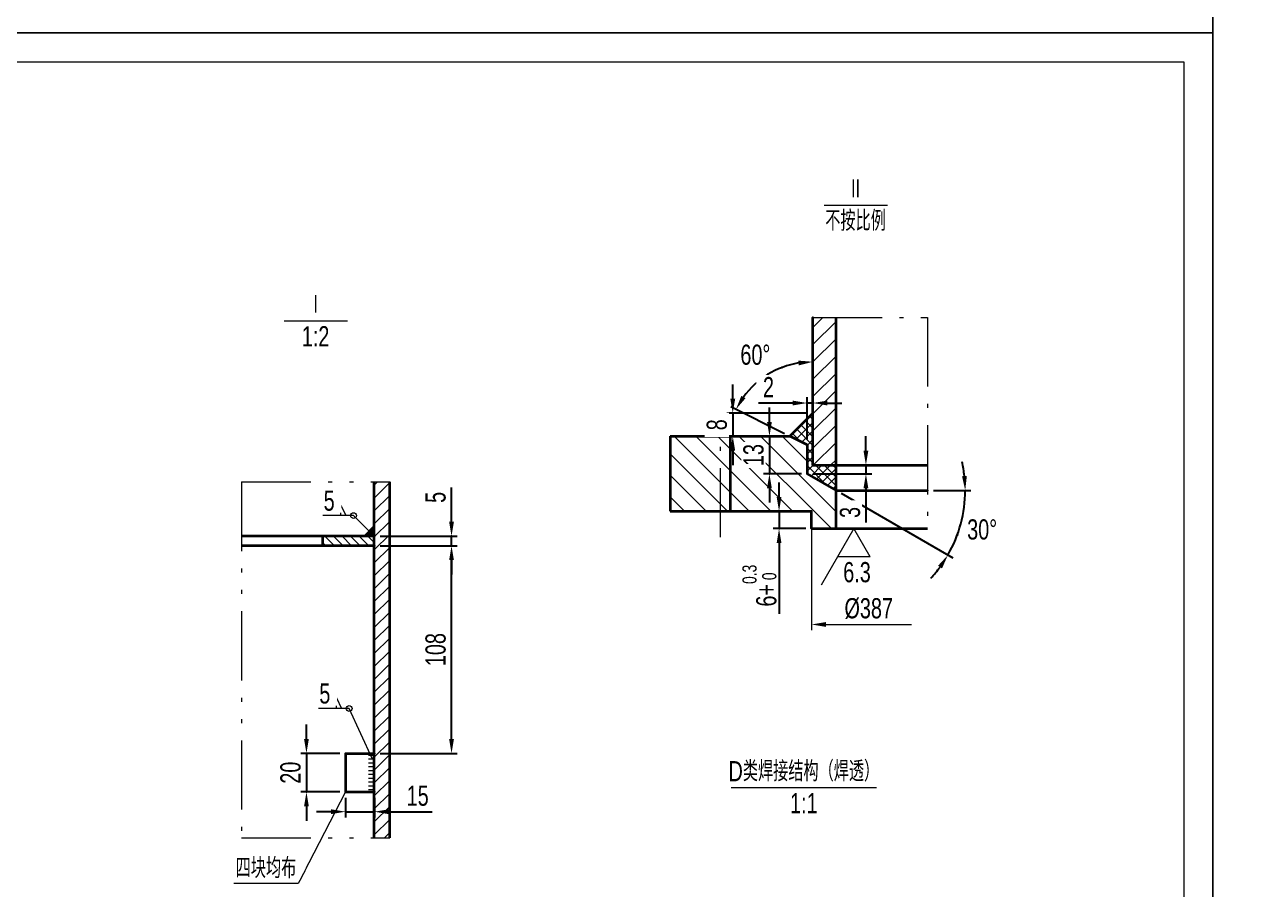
# Model space of a CAD drawing. Header units: millimetres. Extents: x -4980 to 60, y -60 to 3504.
# Drawn here: x -3695 to -2410, y 831 to 1731 of the extents above; entities that cross this region are included whole.
import ezdxf

# ---------------------------------------------------------------- set-up
doc = ezdxf.new("R2010")
doc.units = ezdxf.units.MM
doc.linetypes.add('ACAD_ISO10W100', pattern=[18.7, 12, -3, 0.7, -3])
doc.linetypes.add('ACAD_ISO12W100', pattern=[22.4, 12, -3, 0.7, -3, 0.7, -3])
for name, color, linetype, lineweight in [('中心线', 1, 'ACAD_ISO10W100', 18), ('中粗线', 4, 'Continuous', 35), ('双点划线', 3, 'ACAD_ISO12W100', 18), ('标注', 7, 'Continuous', 18), ('粗实线', 2, 'Continuous', 50), ('细实线', 7, 'Continuous', 18)]:
    doc.layers.add(name, color=color, linetype=linetype, lineweight=lineweight)
doc.styles.add('HGCAD', font='HGCAD.SHX', dxfattribs={"width": 0.75, "bigfont": 'HZTXT.SHX'})
doc.dimstyles.new('HGCAD$0', dxfattribs={"dimtxt": 3.5, "dimasz": 2.5, "dimexe": 1, "dimexo": 1, "dimgap": 1, "dimtad": 1, "dimdec": 1, "dimdsep": 46, "dimtxsty": 'HGCAD', "dimcen": 0, "dimadec": 1, "dimazin": 0, "dimtfac": 1, "dimtmove": 0, "dimatfit": 1, "dimfxl": 0, "dimarcsym": 0})
doc.dimstyles.new('HGCAD$2', dxfattribs={"dimtxt": 3.5, "dimasz": 2.5, "dimexe": 1, "dimexo": 1, "dimgap": 1, "dimtad": 2, "dimtih": 1, "dimdec": 1, "dimdsep": 46, "dimtxsty": 'HGCAD', "dimcen": 0, "dimadec": 0, "dimazin": 0, "dimtfac": 1, "dimtmove": 0, "dimatfit": 1, "dimfxl": 0, "dimarcsym": 0})

# ---------------------------------------------------------------- blocks, each defined once
blk = doc.blocks.new('HGCAD#HGTFTK~A2Z~HGCAD图框')
at = {"layer": '细实线', "color": 7}
blk.add_lwpolyline([(10, -10), (-410, -10), (-410, 584), (10, 584)], close=True, dxfattribs=at)
blk = doc.blocks.new('HGCAD#HGTFTK~A3H~HGCAD图框')
at = {"layer": '细实线', "color": 7}
blk.add_lwpolyline([(5, -5), (-415, -5), (-415, 292), (5, 292)], close=True, dxfattribs=at)
at = {"layer": '细实线', "color": 2}
blk.add_lwpolyline([(0, 0), (-390, 0), (-390, 287), (0, 287)], close=True, dxfattribs=at)
blk = doc.blocks.new('*D34')
at = {"color": 0, "ltscale": 6}
for p in [(-2877.1, 1224.5), (-2910.8, 1206.5), (-2877.1, 1206.5)]:
    blk.add_point(p, dxfattribs=at)
at = {"layer": '标注', "color": 0, "lineweight": -2, "ltscale": 6}
for p, q in [((-2910.8, 1239.5), (-2910.8, 1254.5)), ((-2883.1, 1224.5), (-2916.8, 1224.5)), ((-2910.8, 1224.5), (-2910.8, 1206.5)), ((-2883.1, 1206.5), (-2916.8, 1206.5)), ((-2910.8, 1191.5), (-2910.8, 1118))]:
    blk.add_line(p, q, dxfattribs=at)
at = {"layer": '标注', "color": 0, "ltscale": 6}
for points in [[(-2913.3, 1239.5), (-2908.3, 1239.5), (-2910.8, 1224.5)], [(-2913.3, 1191.5), (-2908.3, 1191.5), (-2910.8, 1206.5)]]:
    blk.add_solid(points, dxfattribs=at)
at = {"layer": '标注', "color": 0, "ltscale": 6, "insert": (-2931.1, 1147.2), "char_height": 21, "attachment_point": 5, "rotation": 90, "style": 'HGCAD', "bg_fill": 3, "box_fill_scale": 1.1, "bg_fill_color": 256, "bg_fill_true_color": 13158600, "bg_fill_transparency": 1532}
blk.add_mtext('6+{\\H0.7x;\\S0.3^  0;}', dxfattribs=at)
blk = doc.blocks.new('*D35')
at = {"color": 0, "ltscale": 6}
for p in [(-2875.6, 1326.5), (-2899.6, 1302.5)]:
    blk.add_point(p, dxfattribs=at)
at = {"layer": '标注', "color": 0, "lineweight": -2, "ltscale": 6}
for p, q in [((-2958.9, 1341.5), (-2958.9, 1356.5)), ((-2881.6, 1326.5), (-2964.9, 1326.5)), ((-2958.9, 1326.5), (-2958.9, 1302.5)), ((-2905.6, 1302.5), (-2964.9, 1302.5)), ((-2958.9, 1287.5), (-2958.9, 1272.5))]:
    blk.add_line(p, q, dxfattribs=at)
at = {"layer": '标注', "color": 0, "ltscale": 6}
for points in [[(-2961.4, 1341.5), (-2956.4, 1341.5), (-2958.9, 1326.5)], [(-2961.4, 1287.5), (-2956.4, 1287.5), (-2958.9, 1302.5)]]:
    blk.add_solid(points, dxfattribs=at)
at = {"layer": '标注', "color": 0, "ltscale": 6, "insert": (-2975.4, 1314.5), "char_height": 21, "attachment_point": 5, "rotation": 90, "style": 'HGCAD', "bg_fill": 3, "box_fill_scale": 1.1, "bg_fill_color": 256, "bg_fill_true_color": 13158600, "bg_fill_transparency": 207}
blk.add_mtext('8', dxfattribs=at)
at = {"color": 0, "ltscale": 6}
blk.add_point((-2958.9, 1302.5), dxfattribs=at)
blk = doc.blocks.new('*D36')
at = {"color": 0, "ltscale": 6}
for p in [(-2875.6, 1426.2), (-2907.9, 1374), (-2899.6, 1302.5), (-2881.6, 1293.5), (-2875.6, 1272.5)]:
    blk.add_point(p, dxfattribs=at)
at = {"layer": '标注', "color": 0, "lineweight": -2, "ltscale": 6}
blk.add_line((-2905, 1305.2), (-2961, 1333.2), dxfattribs=at)
blk.add_arc((-2875.6, 1290.5), 89.5, 99.615, 143.8199, dxfattribs=at)
at = {"layer": '标注', "color": 0, "ltscale": 6}
for points in [[(-2890.8, 1381.2), (-2890.3, 1376.2), (-2875.6, 1380)], [(-2945.7, 1342), (-2950, 1344.6), (-2955.6, 1330.5)]]:
    blk.add_solid(points, dxfattribs=at)
at = {"layer": '标注', "color": 0, "ltscale": 6, "insert": (-2935.4, 1387.2), "char_height": 21, "attachment_point": 5, "style": 'HGCAD', "bg_fill": 3, "box_fill_scale": 1.1, "bg_fill_color": 256, "bg_fill_true_color": 13158600, "bg_fill_transparency": 1402}
blk.add_mtext('60%%D', dxfattribs=at)
blk = doc.blocks.new('*D37')
at = {"color": 0, "ltscale": 6}
for p in [(-2881.6, 1263.5), (-2851.6, 1246.2), (-2851.6, 1246.2), (-2756.4, 1246.2), (-2725.4, 1200.2)]:
    blk.add_point(p, dxfattribs=at)
at = {"layer": '标注', "color": 0, "lineweight": -2, "ltscale": 6}
for p, q in [((-2846.4, 1243.2), (-2730.1, 1176)), ((-2750.4, 1246.2), (-2711.3, 1246.2))]:
    blk.add_line(p, q, dxfattribs=at)
for start, end in [(6.4024, 12.8049), (330, 0), (317.1951, 323.5976)]:
    blk.add_arc((-2851.6, 1246.2), 134.3, start, end, dxfattribs=at)
at = {"layer": '标注', "color": 0, "ltscale": 6}
for points in [[(-2715.6, 1261.3), (-2720.6, 1261), (-2717.3, 1246.2)], [(-2745.6, 1167.8), (-2741.4, 1165.1), (-2735.3, 1179)]]:
    blk.add_solid(points, dxfattribs=at)
at = {"layer": '标注', "color": 0, "ltscale": 6, "insert": (-2699.7, 1205.5), "char_height": 21, "attachment_point": 5, "style": 'HGCAD', "bg_fill": 3, "box_fill_scale": 1.1, "bg_fill_color": 256, "bg_fill_true_color": 13158600, "bg_fill_transparency": 1602}
blk.add_mtext('30°', dxfattribs=at)
blk = doc.blocks.new('*D38')
at = {"color": 0, "ltscale": 6}
for p in [(-2881.6, 1337.1), (-2881.6, 1293.5), (-2875.6, 1293.5)]:
    blk.add_point(p, dxfattribs=at)
at = {"layer": '标注', "color": 0, "lineweight": -2, "ltscale": 6}
for p, q in [((-2896.6, 1337.1), (-2932.1, 1337.1)), ((-2881.6, 1299.5), (-2881.6, 1343.1)), ((-2875.6, 1337.1), (-2881.6, 1337.1)), ((-2875.6, 1299.5), (-2875.6, 1343.1)), ((-2860.6, 1337.1), (-2845.6, 1337.1))]:
    blk.add_line(p, q, dxfattribs=at)
at = {"layer": '标注', "color": 0, "ltscale": 6}
for points in [[(-2896.6, 1339.6), (-2896.6, 1334.6), (-2881.6, 1337.1)], [(-2860.6, 1339.6), (-2860.6, 1334.6), (-2875.6, 1337.1)]]:
    blk.add_solid(points, dxfattribs=at)
at = {"layer": '标注', "color": 0, "ltscale": 6, "insert": (-2921.8, 1353.6), "char_height": 21, "attachment_point": 5, "style": 'HGCAD', "bg_fill": 3, "box_fill_scale": 1.1, "bg_fill_color": 256, "bg_fill_true_color": 13158600, "bg_fill_transparency": 1882}
blk.add_mtext('2', dxfattribs=at)
blk = doc.blocks.new('*D39')
at = {"color": 0, "ltscale": 6}
for p in [(-2875.6, 1272.5), (-2881.6, 1263.5), (-2820.5, 1263.5)]:
    blk.add_point(p, dxfattribs=at)
at = {"layer": '标注', "color": 0, "lineweight": -2, "ltscale": 6}
for p, q in [((-2820.5, 1287.5), (-2820.5, 1302.5)), ((-2869.6, 1272.5), (-2814.5, 1272.5)), ((-2820.5, 1272.5), (-2820.5, 1263.5)), ((-2875.6, 1263.5), (-2814.5, 1263.5)), ((-2820.5, 1248.5), (-2820.5, 1213))]:
    blk.add_line(p, q, dxfattribs=at)
at = {"layer": '标注', "color": 0, "ltscale": 6}
for points in [[(-2823, 1287.5), (-2818, 1287.5), (-2820.5, 1272.5)], [(-2823, 1248.5), (-2818, 1248.5), (-2820.5, 1263.5)]]:
    blk.add_solid(points, dxfattribs=at)
at = {"layer": '标注', "color": 0, "ltscale": 6, "insert": (-2837, 1223.3), "char_height": 21, "attachment_point": 5, "rotation": 90, "style": 'HGCAD', "bg_fill": 3, "box_fill_scale": 1.1, "bg_fill_color": 256, "bg_fill_true_color": 13158600, "bg_fill_transparency": 732}
blk.add_mtext('3', dxfattribs=at)
blk = doc.blocks.new('*D40')
at = {"color": 0, "ltscale": 6}
for p in [(-2899.6, 1302.5), (-2881.6, 1263.5)]:
    blk.add_point(p, dxfattribs=at)
at = {"layer": '标注', "color": 0, "lineweight": -2, "ltscale": 6}
for p, q in [((-2920.8, 1317.5), (-2920.8, 1332.5)), ((-2905.6, 1302.5), (-2926.8, 1302.5)), ((-2920.8, 1302.5), (-2920.8, 1263.5)), ((-2887.6, 1263.5), (-2926.8, 1263.5)), ((-2920.8, 1248.5), (-2920.8, 1233.5))]:
    blk.add_line(p, q, dxfattribs=at)
at = {"layer": '标注', "color": 0, "ltscale": 6}
for points in [[(-2923.3, 1317.5), (-2918.3, 1317.5), (-2920.8, 1302.5)], [(-2923.3, 1248.5), (-2918.3, 1248.5), (-2920.8, 1263.5)]]:
    blk.add_solid(points, dxfattribs=at)
at = {"layer": '标注', "color": 0, "ltscale": 6, "insert": (-2937.3, 1283), "char_height": 21, "attachment_point": 5, "rotation": 90, "style": 'HGCAD', "bg_fill": 3, "box_fill_scale": 1.1, "bg_fill_color": 256, "bg_fill_true_color": 13158600, "bg_fill_transparency": 1432}
blk.add_mtext('13', dxfattribs=at)
at = {"color": 0, "ltscale": 6}
blk.add_point((-2920.8, 1263.5), dxfattribs=at)
blk = doc.blocks.new('*D60')
at = {"color": 0, "ltscale": 6}
for p in [(-3361.4, 932.7), (-3331.4, 932.7), (-3331.4, 912.1)]:
    blk.add_point(p, dxfattribs=at)
at = {"layer": '标注', "color": 0, "lineweight": -2, "ltscale": 6}
for p, q in [((-3361.4, 926.7), (-3361.4, 906.1)), ((-3331.4, 926.7), (-3331.4, 906.1)), ((-3376.4, 912.1), (-3391.4, 912.1)), ((-3361.4, 912.1), (-3331.4, 912.1)), ((-3316.4, 912.1), (-3271.3, 912.1))]:
    blk.add_line(p, q, dxfattribs=at)
at = {"layer": '标注', "color": 0, "ltscale": 6}
for points in [[(-3376.4, 914.6), (-3376.4, 909.6), (-3361.4, 912.1)], [(-3316.4, 914.6), (-3316.4, 909.6), (-3331.4, 912.1)]]:
    blk.add_solid(points, dxfattribs=at)
at = {"layer": '标注', "color": 0, "ltscale": 6, "insert": (-3286.4, 928.6), "char_height": 21, "attachment_point": 5, "style": 'HGCAD', "bg_fill": 3, "box_fill_scale": 1.1, "bg_fill_color": 256, "bg_fill_true_color": 13158600, "bg_fill_transparency": 297}
blk.add_mtext('15', dxfattribs=at)
blk = doc.blocks.new('*D61')
at = {"color": 0, "ltscale": 6}
for p in [(-3361.4, 972.7), (-3402, 932.7), (-3361.4, 932.7)]:
    blk.add_point(p, dxfattribs=at)
at = {"layer": '标注', "color": 0, "lineweight": -2, "ltscale": 6}
for p, q in [((-3402, 987.7), (-3402, 1002.7)), ((-3367.4, 972.7), (-3408, 972.7)), ((-3402, 972.7), (-3402, 932.7)), ((-3367.4, 932.7), (-3408, 932.7)), ((-3402, 917.7), (-3402, 902.7))]:
    blk.add_line(p, q, dxfattribs=at)
at = {"layer": '标注', "color": 0, "ltscale": 6}
for points in [[(-3404.5, 987.7), (-3399.5, 987.7), (-3402, 972.7)], [(-3404.5, 917.7), (-3399.5, 917.7), (-3402, 932.7)]]:
    blk.add_solid(points, dxfattribs=at)
at = {"layer": '标注', "color": 0, "ltscale": 6, "insert": (-3418.5, 952.7), "char_height": 21, "attachment_point": 5, "rotation": 90, "style": 'HGCAD', "bg_fill": 3, "box_fill_scale": 1.1, "bg_fill_color": 256, "bg_fill_true_color": 13158600, "bg_fill_transparency": 1702}
blk.add_mtext('20', dxfattribs=at)
blk = doc.blocks.new('*D62')
at = {"color": 0, "ltscale": 6}
for p in [(-3331.4, 1188.7), (-3251.2, 1188.7), (-3331.4, 972.7)]:
    blk.add_point(p, dxfattribs=at)
at = {"layer": '标注', "color": 0, "lineweight": -2, "ltscale": 6}
for p, q in [((-3325.4, 1188.7), (-3245.2, 1188.7)), ((-3251.2, 987.7), (-3251.2, 1173.7)), ((-3325.4, 972.7), (-3245.2, 972.7))]:
    blk.add_line(p, q, dxfattribs=at)
at = {"layer": '标注', "color": 0, "ltscale": 6}
for points in [[(-3253.7, 1173.7), (-3248.7, 1173.7), (-3251.2, 1188.7)], [(-3253.7, 987.7), (-3248.7, 987.7), (-3251.2, 972.7)]]:
    blk.add_solid(points, dxfattribs=at)
at = {"layer": '标注', "color": 0, "ltscale": 6, "insert": (-3267.7, 1080.7), "char_height": 21, "attachment_point": 5, "rotation": 90, "style": 'HGCAD', "bg_fill": 3, "box_fill_scale": 1.1, "bg_fill_color": 256, "bg_fill_true_color": 13158600, "bg_fill_transparency": 2942}
blk.add_mtext('108', dxfattribs=at)
blk = doc.blocks.new('*D63')
at = {"color": 0, "ltscale": 6}
for p in [(-3331.4, 1198.7), (-3251.2, 1198.7), (-3331.4, 1188.7)]:
    blk.add_point(p, dxfattribs=at)
at = {"layer": '标注', "color": 0, "lineweight": -2, "ltscale": 6}
for p, q in [((-3251.2, 1213.7), (-3251.2, 1249.2)), ((-3325.4, 1198.7), (-3245.2, 1198.7)), ((-3251.2, 1188.7), (-3251.2, 1198.7)), ((-3325.4, 1188.7), (-3245.2, 1188.7)), ((-3251.2, 1173.7), (-3251.2, 1158.7))]:
    blk.add_line(p, q, dxfattribs=at)
at = {"layer": '标注', "color": 0, "ltscale": 6}
for points in [[(-3253.7, 1213.7), (-3248.7, 1213.7), (-3251.2, 1198.7)], [(-3253.7, 1173.7), (-3248.7, 1173.7), (-3251.2, 1188.7)]]:
    blk.add_solid(points, dxfattribs=at)
at = {"layer": '标注', "color": 0, "ltscale": 6, "insert": (-3267.7, 1239), "char_height": 21, "attachment_point": 5, "rotation": 90, "style": 'HGCAD', "bg_fill": 3, "box_fill_scale": 1.1, "bg_fill_color": 256, "bg_fill_true_color": 13158600, "bg_fill_transparency": 2942}
blk.add_mtext('5', dxfattribs=at)

msp = doc.modelspace()

# ---------------------------------------------------------------- hatches: boundary and pattern name
at = {"layer": '细实线', "ltscale": 6}
h = msp.add_hatch(dxfattribs=at)
h.set_pattern_fill('ANSI31', color=256, scale=4, style=0)
h.set_pattern_definition([(45, (-4980, -60), (-8.980256, 8.980256), [])])
h.paths.add_polyline_path([(-2851.6, 1426.2), (-2875.6, 1426.2), (-2875.6, 1272.5), (-2851.6, 1272.5)])
h = msp.add_hatch(dxfattribs=at)
h.set_pattern_fill('ANSI37', color=256, scale=2, style=0)
h.set_pattern_definition([(45, (-4980, -60), (-4.490128, 4.490128), []), (135, (-4980, -60), (-4.490128, -4.490128), [])])
h.paths.add_polyline_path([(-2899.6, 1302.5), (-2881.6, 1293.5), (-2881.6, 1263.5), (-2851.6, 1246.18), (-2851.6, 1272.5), (-2875.6, 1272.5), (-2875.6, 1326.5)])
h = msp.add_hatch(dxfattribs=at)
h.set_pattern_fill('ANSI31', color=256, scale=5, angle=90, style=0)
h.set_pattern_definition([(135, (-4980, -60), (-11.22532, -11.22532), [])])
h.paths.add_polyline_path([(-2971.6, 1224.5), (-2877.1, 1224.5), (-2877.1, 1206.5), (-2851.6, 1206.5), (-2851.6, 1246.18), (-2881.6, 1263.5), (-2881.6, 1293.5), (-2899.6, 1302.5), (-2971.6, 1302.5)])
h.paths.add_polyline_path([(-3024.1, 1224.5), (-2971.6, 1224.5), (-2971.6, 1302.5), (-3024.1, 1302.5)])
h = msp.add_hatch(dxfattribs=at)
h.set_pattern_fill('ANSI31', color=256, scale=3, style=0)
h.set_pattern_definition([(45, (-4980, -60), (-6.73519, 6.73519), [])])
h.paths.add_polyline_path([(-3315.44, 1255.09), (-3331.44, 1255.09), (-3331.44, 885.09), (-3315.44, 885.09)])
msp.add_hatch(color=256, dxfattribs=at).paths.add_polyline_path([(-3331.44, 1208.71), (-3341.44, 1198.71), (-3331.44, 1198.71)])
h = msp.add_hatch(dxfattribs=at)
h.set_pattern_fill('ANSI31', color=256, scale=2, angle=90, style=0)
h.set_pattern_definition([(135, (-4980, -60), (-4.490128, -4.490128), [])])
h.paths.add_polyline_path([(-3331.44, 1198.71), (-3385.44, 1198.71), (-3385.44, 1188.71), (-3331.44, 1188.71)])

# ---------------------------------------------------------------- linework, layer by layer
at = {"layer": '中心线', "ltscale": 6}
for p, q in [((-2875.6, 1426.2), (-2756.44, 1426.2)), ((-2756.44, 1426.2), (-2756.44, 1206.5)), ((-2971.6, 1197.5), (-2971.6, 1311.5))]:
    msp.add_line(p, q, dxfattribs=at)
at = {"layer": '中粗线', "ltscale": 6}
for p, q in [((-2875.6, 1272.5), (-2875.6, 1426.2)), ((-2851.6, 1206.5), (-2851.6, 1426.2)), ((-2899.6, 1302.5), (-2875.6, 1326.5)), ((-3024.1, 1302.5), (-2899.6, 1302.5)), ((-3024.1, 1302.5), (-3024.1, 1224.5)), ((-2961.1, 1224.5), (-2961.1, 1302.5)), ((-2881.6, 1293.5), (-2899.6, 1302.5)), ((-2881.6, 1293.5), (-2881.6, 1263.5)), ((-2875.6, 1272.5), (-2756.44, 1272.5)), ((-2881.6, 1263.5), (-2851.6, 1246.18)), ((-3331.44, 885.09), (-3331.44, 1255.09)), ((-3315.44, 885.09), (-3315.44, 1255.09)), ((-2851.6, 1246.18), (-2756.44, 1246.18)), ((-3024.1, 1224.5), (-2877.1, 1224.5)), ((-2877.1, 1206.5), (-2877.1, 1224.5)), ((-3331.44, 1208.71), (-3341.44, 1198.71)), ((-3331.44, 1198.71), (-3469.39, 1198.71)), ((-3385.44, 1198.71), (-3385.44, 1188.71)), ((-2877.1, 1206.5), (-2756.44, 1206.5)), ((-3331.44, 1188.71), (-3469.39, 1188.71)), ((-3361.44, 972.71), (-3331.44, 972.71)), ((-3361.44, 972.71), (-3361.44, 932.71)), ((-3361.44, 932.71), (-3331.44, 932.71))]:
    msp.add_line(p, q, dxfattribs=at)
at = {"layer": '双点划线', "ltscale": 6}
for p, q in [((-3469.39, 1255.09), (-3469.39, 885.09)), ((-3469.39, 1255.09), (-3315.44, 1255.09)), ((-3469.39, 885.09), (-3315.44, 885.09))]:
    msp.add_line(p, q, dxfattribs=at)
at = {"layer": '标注', "color": 3, "ltscale": 6}
for p, q in [((-3366.11, 1220.02), (-3366.11, 1231.02)), ((-3366.11, 1231.02), (-3361.11, 1220.02)), ((-3353.11, 1220.02), (-3385.11, 1220.02)), ((-2877.1, 1206.5), (-2877.1, 1100.81)), ((-2833.1, 1206.5), (-2867.04, 1147.7)), ((-2816.12, 1177.1), (-2833.1, 1206.5)), ((-2816.12, 1177.1), (-2850.07, 1177.1)), ((-2862.1, 1106.81), (-2773.1, 1106.81)), ((-3370.62, 1019.47), (-3370.62, 1030.47)), ((-3370.62, 1030.47), (-3365.62, 1019.47)), ((-3357.62, 1019.47), (-3389.62, 1019.47))]:
    msp.add_line(p, q, dxfattribs=at)
for centre in [(-3353.11, 1220.02), (-3357.62, 1019.47)]:
    msp.add_circle(centre, 3, dxfattribs=at)
msp.add_solid([(-2862.1, 1109.31), (-2862.1, 1104.31), (-2877.1, 1106.81)], dxfattribs=at)
at = {"layer": '细实线', "ltscale": 6}
for p, q in [((-3331.44, 970.71), (-3337.44, 970.71)), ((-3331.44, 966.71), (-3337.44, 966.71)), ((-3331.44, 962.71), (-3337.44, 962.71)), ((-3331.44, 958.71), (-3337.44, 958.71)), ((-3331.44, 954.71), (-3337.44, 954.71)), ((-3331.44, 950.71), (-3337.44, 950.71)), ((-3331.44, 946.71), (-3337.44, 946.71)), ((-3331.44, 942.71), (-3337.44, 942.71)), ((-3331.44, 938.71), (-3337.44, 938.71)), ((-3331.44, 934.71), (-3337.44, 934.71))]:
    msp.add_line(p, q, dxfattribs=at)

# ---------------------------------------------------------------- block references
at = {"layer": '粗实线', "ltscale": 6, "xscale": 6, "yscale": 6, "zscale": 6}
for name, p in [('HGCAD#HGTFTK~A3H~HGCAD图框', (-2490, 1752)), ('HGCAD#HGTFTK~A2Z~HGCAD图框', (0, 0)), ('HGCAD#HGTFTK~A3H~HGCAD图框', (-2490, -30))]:
    msp.add_blockref(name, p, dxfattribs=at)

# ---------------------------------------------------------------- next in the draw order: texts
at = {"layer": '标注', "color": 6, "ltscale": 6, "char_height": 21, "attachment_point": 5, "style": 'HGCAD', "bg_fill": 3, "box_fill_scale": 1.1, "bg_fill_color": 256, "bg_fill_true_color": 13158600, "bg_fill_transparency": 367}
for s, insert, width in [('Ⅱ', (-2831.26, 1559.63), 53.1349), ('Ⅰ', (-3392.5, 1439.53), 53.1349), ('D类焊接结构（焊透）', (-2885, 954.02), 202.2848)]:
    msp.add_mtext(s, dxfattribs=dict(at, insert=insert, width=width))
at = {"layer": '标注', "color": 3, "ltscale": 6, "char_height": 21, "attachment_point": 5, "style": 'HGCAD', "bg_fill": 3, "box_fill_scale": 1.1, "bg_fill_color": 256, "bg_fill_true_color": 13158600}
for s, insert, bg_fill_transparency in [('5', (-3378.39, 1235.47), 602), ('6.3', (-2829.77, 1161.08), 427), ('%%C387', (-2817.6, 1123.31), 602), ('5', (-3382.91, 1034.92), 602)]:
    msp.add_mtext(s, dxfattribs=dict(at, insert=insert, bg_fill_transparency=bg_fill_transparency))
at = {"layer": '标注', "color": 3, "ltscale": 6, "insert": (-3444.1, 853.47), "char_height": 21, "width": 78.1694, "attachment_point": 5, "style": 'HGCAD', "bg_fill": 3, "box_fill_scale": 1.1, "bg_fill_color": 256, "bg_fill_true_color": 13158600, "bg_fill_transparency": 367}
msp.add_mtext('四块均布', dxfattribs=at)

# ---------------------------------------------------------------- next in the draw order: dimensions: what is measured, and where the dimension line sits
at = {"layer": '标注', "color": 3, "ltscale": 6}
for base, p1, p2, text, picture, middle in [((-2958.9, 1302.5), (-2875.6, 1326.5), (-2899.6, 1302.5), '8', '*D35', (-2975.4, 1314.5)), ((-2910.76, 1206.5), (-2877.1, 1224.5), (-2877.1, 1206.5), '6+{\\H0.7x;\\S0.3^  0;}', '*D34', (-2931.08, 1147.24))]:
    dim = msp.add_linear_dim(base=base, p1=p1, p2=p2, angle=90, text=text, dimstyle='HGCAD$0', override={"dimscale": 6}, dxfattribs=at)
    dim.commit()
    dim.dimension.update_dxf_attribs({"geometry": picture, "text_midpoint": middle})
dim = msp.add_linear_dim(base=(-3251.15, 1188.71), p1=(-3331.44, 972.71), p2=(-3331.44, 1188.71), angle=90, dimstyle='HGCAD$0', override={"dimscale": 6, "dimlfac": 0.5, "dimtdec": 1}, dxfattribs=at)
dim.commit()
dim.dimension.update_dxf_attribs({"geometry": '*D62', "text_midpoint": (-3267.65, 1080.71)})
dim = msp.add_linear_dim(base=(-3331.44, 912.08), p1=(-3361.44, 932.71), p2=(-3331.44, 932.71), dimstyle='HGCAD$0', override={"dimscale": 6, "dimlfac": 0.5, "dimtdec": 1}, dxfattribs=at)
dim.commit()
dim.dimension.update_dxf_attribs({"geometry": '*D60', "text_midpoint": (-3286.35, 928.58)})

# ---------------------------------------------------------------- next in the draw order: linework, layer by layer
at = {"layer": '标注', "color": 6, "ltscale": 6}
for p, q in [((-2863.94, 1542.75), (-2797.94, 1542.75)), ((-3425.19, 1422.66), (-3359.19, 1422.66)), ((-2960.68, 937.15), (-2809.68, 937.15))]:
    msp.add_line(p, q, dxfattribs=at)
at = {"layer": '标注', "color": 3, "ltscale": 6}
msp.add_line((-3410.54, 837.46), (-3477.54, 837.46), dxfattribs=at)

# ---------------------------------------------------------------- next in the draw order: dimensions: what is measured, and where the dimension line sits
dim = msp.add_angular_dim_2l(base=(-2907.88, 1373.96), line1=((-2875.6, 1272.5), (-2875.6, 1426.2)), line2=((-2881.6, 1293.5), (-2899.6, 1302.5)), text='60%%D', dimstyle='HGCAD$2', override={"dimscale": 6}, dxfattribs=at)
dim.commit()
dim.dimension.update_dxf_attribs({"geometry": '*D36', "text_midpoint": (-2935.36, 1387.2)})
for base, p1, p2, picture, middle in [((-3251.15, 1198.71), (-3331.44, 1188.71), (-3331.44, 1198.71), '*D63', (-3267.65, 1238.95)), ((-3402.04, 932.71), (-3361.44, 972.71), (-3361.44, 932.71), '*D61', (-3418.54, 952.71))]:
    dim = msp.add_linear_dim(base=base, p1=p1, p2=p2, angle=90, dimstyle='HGCAD$0', override={"dimscale": 6, "dimlfac": 0.5, "dimtdec": 1}, dxfattribs=at)
    dim.commit()
    dim.dimension.update_dxf_attribs({"geometry": picture, "text_midpoint": middle})

# ---------------------------------------------------------------- next in the draw order: linework, layer by layer
for p, q in [((-3334.01, 1200.93), (-3353.11, 1220.02)), ((-3333.44, 966.71), (-3357.62, 1019.47)), ((-3361.44, 932.71), (-3410.54, 837.46))]:
    msp.add_line(p, q, dxfattribs=at)

# ---------------------------------------------------------------- next in the draw order: texts
at = {"layer": '标注', "color": 6, "ltscale": 6, "char_height": 21, "width": 72.1839, "attachment_point": 5, "style": 'HGCAD', "bg_fill": 3, "box_fill_scale": 1.1, "bg_fill_color": 256, "bg_fill_true_color": 13158600, "bg_fill_transparency": 367}
for s, insert in [('不按比例', (-2831.26, 1526.63)), ('1:2', (-3392.5, 1406.53)), ('1:1', (-2885, 921.02))]:
    msp.add_mtext(s, dxfattribs=dict(at, insert=insert))

# ---------------------------------------------------------------- next in the draw order: dimensions: what is measured, and where the dimension line sits
at = {"layer": '标注', "color": 3, "ltscale": 6}
dim = msp.add_linear_dim(base=(-2881.6, 1337.06), p1=(-2875.6, 1293.5), p2=(-2881.6, 1293.5), text='2', dimstyle='HGCAD$0', override={"dimscale": 6}, dxfattribs=at)
dim.commit()
dim.dimension.update_dxf_attribs({"geometry": '*D38', "text_midpoint": (-2921.84, 1353.56)})
dim = msp.add_angular_dim_2l(base=(-2725.39, 1200.24), line1=((-2851.6, 1246.18), (-2756.44, 1246.18)), line2=((-2881.6, 1263.5), (-2851.6, 1246.18)), dimstyle='HGCAD$2', override={"dimscale": 6}, dxfattribs=at)
dim.commit()
dim.dimension.update_dxf_attribs({"geometry": '*D37', "text_midpoint": (-2699.71, 1205.48)})

# ---------------------------------------------------------------- next in the draw order: dimensions: what is measured, and where the dimension line sits
dim = msp.add_linear_dim(base=(-2820.51, 1263.5), p1=(-2875.6, 1272.5), p2=(-2881.6, 1263.5), angle=90, text='3', dimstyle='HGCAD$0', override={"dimscale": 6}, dxfattribs=at)
dim.commit()
dim.dimension.update_dxf_attribs({"geometry": '*D39', "text_midpoint": (-2837.01, 1223.26)})

# ---------------------------------------------------------------- next in the draw order: dimensions: what is measured, and where the dimension line sits
dim = msp.add_linear_dim(base=(-2920.81, 1263.5), p1=(-2899.6, 1302.5), p2=(-2881.6, 1263.5), angle=90, text='13', dimstyle='HGCAD$0', override={"dimscale": 6}, dxfattribs=at)
dim.commit()
dim.dimension.update_dxf_attribs({"geometry": '*D40', "text_midpoint": (-2937.31, 1283)})

doc.saveas('drawing.dxf')
